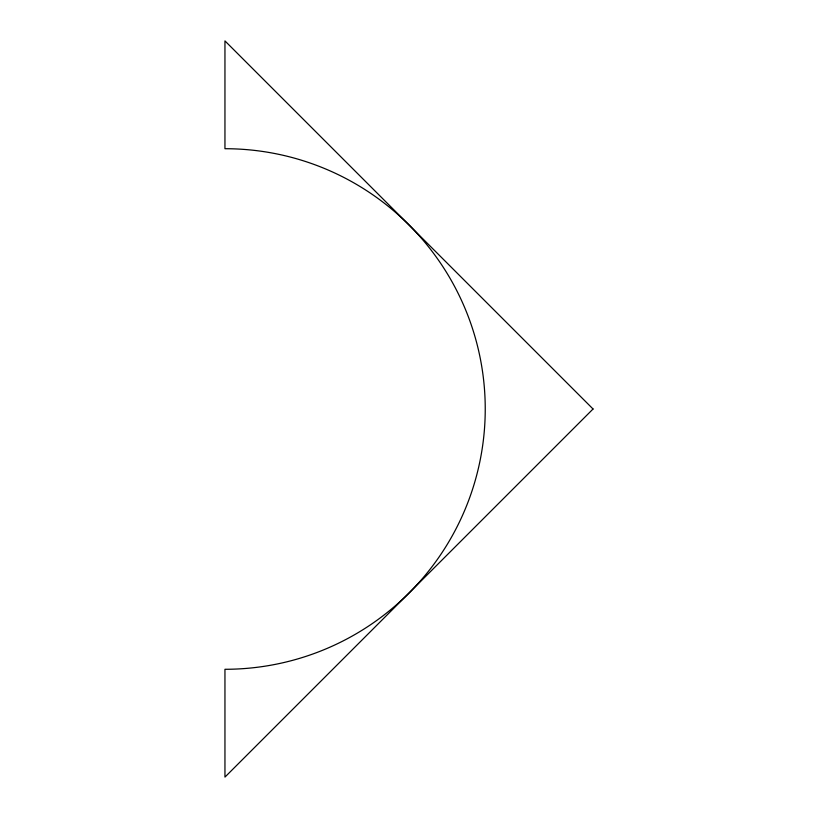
<?xml version="1.0" encoding="UTF-8"?>
<svg xmlns="http://www.w3.org/2000/svg" width="818" height="818" viewBox="0 0 818 818"><rect width="100%" height="100%" fill="white"/><g stroke="black" fill="none" stroke-linecap="round" stroke-linejoin="round"><path stroke-width="1.23" d="M593.05 409L224.95 777.1L224.95 669.288A260.288 260.288 0 0 0 485.238 409A260.288 260.288 0 0 0 224.95 148.712L224.95 40.9L593.05 409"/></g></svg>
